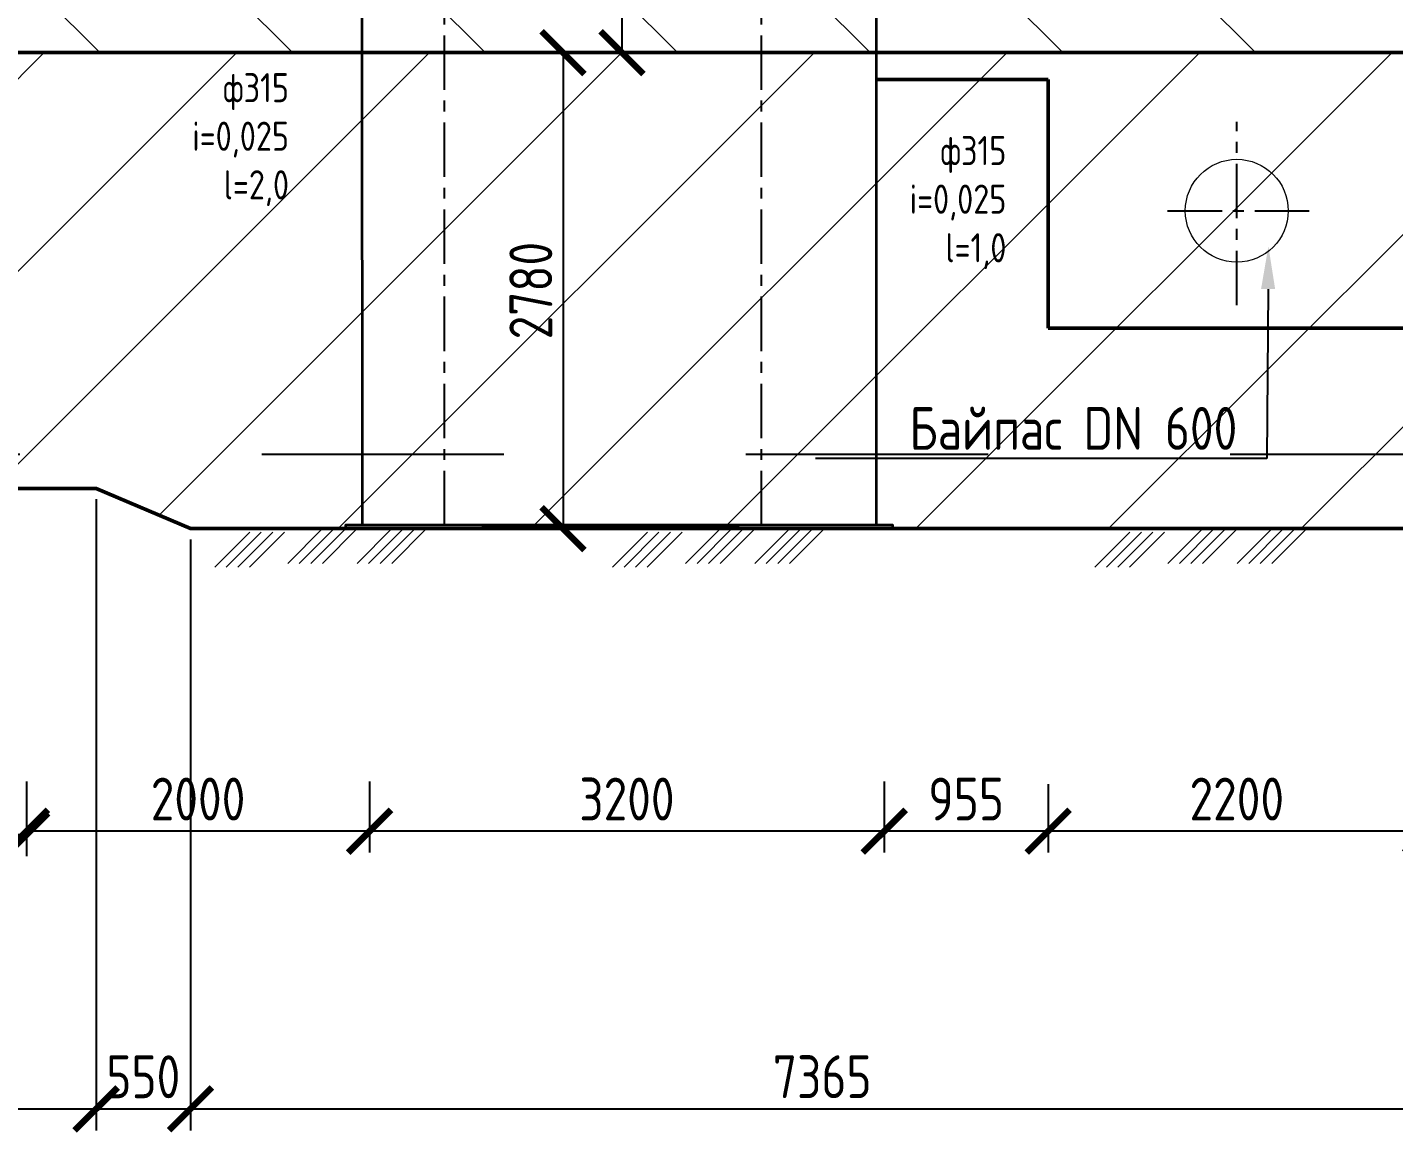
# Model space of a CAD drawing. Header units: millimetres. Extents: x 24859265 to 26550985, y 32092698 to 33532929.
# Drawn here: x 26167931 to 26175895, y 33018749 to 33025197 of the extents above; entities that cross this region are included whole.
import ezdxf
from ezdxf import colors
from ezdxf.entities.mleader import LeaderData, LeaderLine
from ezdxf.math import Vec2, Vec3

# ---------------------------------------------------------------- set-up
doc = ezdxf.new("R2010")
doc.units = ezdxf.units.MM
doc.linetypes.add('осевая', pattern=[50.8, 31.75, -6.35, 6.35, -6.35])
doc.linetypes.add('Штриховая', pattern=[2822.222233, 1411.111116, -1411.111116])
doc.layers.add('Выноски', color=7, linetype='Continuous')
doc.layers.add('Труба профиль', color=7, linetype='Continuous', lineweight=50)
doc.styles.add('ARTEM GOST', font='GOST_0.TTF')
doc.styles.add('GOST 2.304', font='GOST_0.TTF')
doc.styles.get("Standard").update_dxf_attribs({"font": 'arial.ttf'})
doc.dimstyles.new('ISO-25', dxfattribs={"dimtxt": 2.5, "dimasz": 2.5, "dimexe": 1.25, "dimexo": 0.625, "dimtad": 1, "dimtxsty": 'Standard', "dimcen": 2.5, "dimadec": 0, "dimazin": 0, "dimtfac": 1, "dimtmove": 0, "dimatfit": 3, "dimfxl": 1, "dimarcsym": 0})

# ---------------------------------------------------------------- blocks, each defined once
blk = doc.blocks.new('_ArchTick')
at = {"color": 0, "linetype": 'ByBlock', "const_width": 0.15}
blk.add_lwpolyline([(-0.5, -0.5), (0.5, 0.5)], dxfattribs=at)
blk = doc.blocks.new('*D499')
at = {"color": 0, "lineweight": -2, "transparency": 16777216}
for p, q in [((26169925.9, 33020797.8), (26169925.9, 33020383)), ((26172925.9, 33020797.8), (26172925.9, 33020383)), ((26172925.9, 33020508), (26169925.9, 33020508))]:
    blk.add_line(p, q, dxfattribs=at)
at = {"color": 0, "lineweight": -2, "transparency": 16777216, "xscale": 250, "yscale": 250, "zscale": 250, "rotation": 180}
blk.add_blockref('_ArchTick', (26169925.9, 33020508), dxfattribs=at)
at = {"color": 0, "lineweight": -2, "transparency": 16777216, "xscale": 250, "yscale": 250, "zscale": 250}
blk.add_blockref('_ArchTick', (26172925.9, 33020508), dxfattribs=at)
at = {"color": 0, "transparency": 16777216, "insert": (26171425.9, 33020695.5), "char_height": 250, "attachment_point": 5, "style": 'GOST 2.304'}
blk.add_mtext('3200', dxfattribs=at)
blk = doc.blocks.new('*D500')
at = {"color": 0, "lineweight": -2, "transparency": 16777216}
for p, q in [((26167925.9, 33020797.8), (26167925.9, 33020383)), ((26169925.9, 33020797.8), (26169925.9, 33020383)), ((26169925.9, 33020508), (26167925.9, 33020508))]:
    blk.add_line(p, q, dxfattribs=at)
at = {"color": 0, "lineweight": -2, "transparency": 16777216, "xscale": 250, "yscale": 250, "zscale": 250, "rotation": 180}
blk.add_blockref('_ArchTick', (26167925.9, 33020508), dxfattribs=at)
at = {"color": 0, "lineweight": -2, "transparency": 16777216, "xscale": 250, "yscale": 250, "zscale": 250}
blk.add_blockref('_ArchTick', (26169925.9, 33020508), dxfattribs=at)
at = {"color": 0, "transparency": 16777216, "insert": (26168925.9, 33020695.5), "char_height": 250, "attachment_point": 5, "style": 'GOST 2.304'}
blk.add_mtext('2000', dxfattribs=at)
blk = doc.blocks.new('*D501')
at = {"color": 0, "lineweight": -2, "transparency": 16777216}
for p, q in [((26173880.9, 33020782.8), (26173880.9, 33020383)), ((26176080.9, 33020797.8), (26176080.9, 33020383)), ((26176080.9, 33020508), (26173880.9, 33020508))]:
    blk.add_line(p, q, dxfattribs=at)
at = {"color": 0, "lineweight": -2, "transparency": 16777216, "xscale": 250, "yscale": 250, "zscale": 250, "rotation": 180}
blk.add_blockref('_ArchTick', (26173880.9, 33020508), dxfattribs=at)
at = {"color": 0, "lineweight": -2, "transparency": 16777216, "xscale": 250, "yscale": 250, "zscale": 250}
blk.add_blockref('_ArchTick', (26176080.9, 33020508), dxfattribs=at)
at = {"color": 0, "transparency": 16777216, "insert": (26174980.9, 33020695.5), "char_height": 250, "attachment_point": 5, "style": 'GOST 2.304'}
blk.add_mtext('2200', dxfattribs=at)
blk = doc.blocks.new('*D502')
at = {"color": 0, "lineweight": -2, "transparency": 16777216}
for p, q in [((26172925.9, 33020782.8), (26172925.9, 33020383)), ((26173880.9, 33020758), (26173880.9, 33020383)), ((26173880.9, 33020508), (26172925.9, 33020508))]:
    blk.add_line(p, q, dxfattribs=at)
at = {"color": 0, "lineweight": -2, "transparency": 16777216, "xscale": 250, "yscale": 250, "zscale": 250, "rotation": 180}
blk.add_blockref('_ArchTick', (26172925.9, 33020508), dxfattribs=at)
at = {"color": 0, "lineweight": -2, "transparency": 16777216, "xscale": 250, "yscale": 250, "zscale": 250}
blk.add_blockref('_ArchTick', (26173880.9, 33020508), dxfattribs=at)
at = {"color": 0, "transparency": 16777216, "insert": (26173403.4, 33020695.5), "char_height": 250, "attachment_point": 5, "style": 'GOST 2.304'}
blk.add_mtext('955', dxfattribs=at)
blk = doc.blocks.new('*D505')
at = {"color": 0, "lineweight": -2, "transparency": 16777216}
for p, q in [((26167925.9, 33020782.8), (26167925.9, 33020362.7)), ((26159916, 33020762.5), (26159916, 33020362.7)), ((26167925.9, 33020487.7), (26159916, 33020487.7))]:
    blk.add_line(p, q, dxfattribs=at)
at = {"color": 0, "lineweight": -2, "transparency": 16777216, "xscale": 250, "yscale": 250, "zscale": 250, "rotation": 180}
blk.add_blockref('_ArchTick', (26159916, 33020487.7), dxfattribs=at)
at = {"color": 0, "lineweight": -2, "transparency": 16777216, "xscale": 250, "yscale": 250, "zscale": 250}
blk.add_blockref('_ArchTick', (26167925.9, 33020487.7), dxfattribs=at)
at = {"color": 0, "transparency": 16777216, "insert": (26163920.9, 33020675.2), "char_height": 250, "attachment_point": 5, "style": 'GOST 2.304'}
blk.add_mtext('8000', dxfattribs=at)
blk = doc.blocks.new('*D509')
at = {"color": 0, "lineweight": -2, "transparency": 16777216}
for p, q in [((26170990.8, 33025049.5), (26170928.3, 33025049.5)), ((26171053.3, 33025049.5), (26171053.3, 33022273)), ((26170990.8, 33022273), (26170928.3, 33022273))]:
    blk.add_line(p, q, dxfattribs=at)
at = {"color": 0, "lineweight": -2, "transparency": 16777216, "xscale": 250, "yscale": 250, "zscale": 250}
for p, rotation in [((26171053.3, 33025049.5), 90), ((26171053.3, 33022273), 270)]:
    blk.add_blockref('_ArchTick', p, dxfattribs=dict(at, rotation=rotation))
at = {"color": 0, "transparency": 16777216, "insert": (26170865.8, 33023661.3), "char_height": 250, "attachment_point": 5, "rotation": 90, "style": 'GOST 2.304'}
blk.add_mtext('2780', dxfattribs=at)
blk = doc.blocks.new('*D512')
at = {"color": 0, "lineweight": -2, "transparency": 16777216}
for p, q in [((26147219.5, 33022445), (26147219.5, 33018762.6)), ((26168331.8, 33022445), (26168331.8, 33018762.6)), ((26147219.5, 33018887.6), (26168331.8, 33018887.6))]:
    blk.add_line(p, q, dxfattribs=at)
at = {"color": 0, "lineweight": -2, "transparency": 16777216, "xscale": 250, "yscale": 250, "zscale": 250, "rotation": 180}
blk.add_blockref('_ArchTick', (26147219.5, 33018887.6), dxfattribs=at)
at = {"color": 0, "lineweight": -2, "transparency": 16777216, "xscale": 250, "yscale": 250, "zscale": 250}
blk.add_blockref('_ArchTick', (26168331.8, 33018887.6), dxfattribs=at)
at = {"color": 0, "transparency": 16777216, "insert": (26157775.6, 33019075.1), "char_height": 250, "attachment_point": 5, "style": 'GOST 2.304'}
blk.add_mtext('21112', dxfattribs=at)
blk = doc.blocks.new('*D514')
at = {"color": 0, "lineweight": -2, "transparency": 16777216}
for p, q in [((26168331.8, 33022445), (26168331.8, 33018763)), ((26168881.8, 33022210.5), (26168881.8, 33018763)), ((26168331.8, 33018888), (26168881.8, 33018888))]:
    blk.add_line(p, q, dxfattribs=at)
at = {"color": 0, "lineweight": -2, "transparency": 16777216, "xscale": 250, "yscale": 250, "zscale": 250, "rotation": 180}
blk.add_blockref('_ArchTick', (26168331.8, 33018888), dxfattribs=at)
at = {"color": 0, "lineweight": -2, "transparency": 16777216, "xscale": 250, "yscale": 250, "zscale": 250}
blk.add_blockref('_ArchTick', (26168881.8, 33018888), dxfattribs=at)
at = {"color": 0, "transparency": 16777216, "insert": (26168606.8, 33019075.5), "char_height": 250, "attachment_point": 5, "style": 'GOST 2.304'}
blk.add_mtext('550', dxfattribs=at)
blk = doc.blocks.new('*D515')
at = {"color": 0, "lineweight": -2, "transparency": 16777216}
for p, q in [((26168881.8, 33022210.5), (26168881.8, 33018763.4)), ((26176247.2, 33022210.5), (26176247.2, 33018763.4)), ((26168881.8, 33018888.4), (26176247.2, 33018888.4))]:
    blk.add_line(p, q, dxfattribs=at)
at = {"color": 0, "lineweight": -2, "transparency": 16777216, "xscale": 250, "yscale": 250, "zscale": 250, "rotation": 180}
blk.add_blockref('_ArchTick', (26168881.8, 33018888.4), dxfattribs=at)
at = {"color": 0, "lineweight": -2, "transparency": 16777216, "xscale": 250, "yscale": 250, "zscale": 250}
blk.add_blockref('_ArchTick', (26176247.2, 33018888.4), dxfattribs=at)
at = {"color": 0, "transparency": 16777216, "insert": (26172564.5, 33019075.9), "char_height": 250, "attachment_point": 5, "style": 'GOST 2.304'}
blk.add_mtext('7365', dxfattribs=at)
blk = doc.blocks.new('*D549')
at = {"color": 0, "lineweight": -2, "transparency": 16777216}
for p, q in [((26171344.8, 33028174.6), (26171271.7, 33028174.6)), ((26171396.7, 33028174.6), (26171396.7, 33025049.5)), ((26171344.8, 33025049.5), (26171271.7, 33025049.5))]:
    blk.add_line(p, q, dxfattribs=at)
at = {"color": 0, "lineweight": -2, "transparency": 16777216, "xscale": 250, "yscale": 250, "zscale": 250}
for p, rotation in [((26171396.7, 33028174.6), 90), ((26171396.7, 33025049.5), 270)]:
    blk.add_blockref('_ArchTick', p, dxfattribs=dict(at, rotation=rotation))
at = {"color": 0, "transparency": 16777216, "insert": (26171209.2, 33026612.1), "char_height": 250, "attachment_point": 5, "rotation": 90, "style": 'GOST 2.304'}
blk.add_mtext('3125', dxfattribs=at)

msp = doc.modelspace()

# ---------------------------------------------------------------- hatches: boundary and pattern name
at = {"layer": 'Труба профиль', "lineweight": 9}
h = msp.add_hatch(dxfattribs=at)
h.set_pattern_fill('ANSI31', color=1, scale=250, angle=90)
h.set_pattern_definition([(135, (-60535.3, 21290.74), (-561.266008, -561.266008), [])])
edge = h.paths.add_edge_path()
edge.add_spline(control_points=[(26179752.5572, 33025307.9954), (26179752.5572, 33025307.9954), (26176345.244, 33027689.7545), (26170055.9833, 33028716.4982), (26167418.0139, 33027515.2035), (26167155.3326, 33027324.1403)], knot_values=[0, 0, 0, 0, 1010.236813984, 2020.473627967, 2984.688206104, 2984.688206104, 2984.688206104, 2984.688206104], degree=3, periodic=0)
edge.add_line((26167142.3967, 33027315.2303), (26152848.2648, 33027307.1792))
edge.add_line((26152848.2648, 33027307.1792), (26145085.1973, 33026958.0895))
edge.add_line((26145085.1973, 33026958.0895), (26144298.3665, 33026746.9256))
edge.add_line((26144298.3665, 33026746.9256), (26142896.8142, 33025049.5338))
edge.add_line((26142896.8142, 33025049.5338), (26180517.7754, 33025049.5338))
edge.add_line((26180517.7754, 33025049.5338), (26180517.7754, 33025307.9954))
edge.add_line((26180517.7754, 33025307.9954), (26179752.5572, 33025307.9954))
h = msp.add_hatch(dxfattribs=at)
h.set_pattern_fill('ANSI31', color=1, scale=250)
h.set_pattern_definition([(45, (-132126.2, 5417.06), (-561.266008, 561.266008), [])])
h.paths.add_polyline_path([(26180517.7754, 33023641.3543), (26180317.7754, 33023691.3543), (26180717.7754, 33023791.3543), (26180517.7754, 33023841.3543), (26180517.7754, 33025049.5338), (26141075.2067, 33025049.5338), (26141075.2068, 33023841.3543), (26141275.2068, 33023791.3543), (26140875.2068, 33023691.3543), (26141075.2068, 33023641.3543), (26141075.2068, 33022407.4895), (26142024.0537, 33022407.4895), (26142521.7826, 33020512.6816), (26146721.7826, 33020512.6816), (26147219.5115, 33022507.4895), (26168331.7528, 33022507.4895), (26168881.7549, 33022272.9899), (26176247.1956, 33022272.9899), (26177302.7409, 33023341.5781), (26180517.7754, 33023341.5781)])

# ---------------------------------------------------------------- linework, layer by layer
at = {"color": 1, "linetype": 'осевая', "lineweight": 25, "ltscale": 10}
for p, q in [((26170362.5475, 33022292.9753), (26170363.7644, 33028479.8861)), ((26172210.341, 33022292.9766), (26172210.3578, 33028483.5488)), ((26172881.0198, 33025050.2056), (26175834.9383, 33025050.0749)), ((26174980.9269, 33023576.3196), (26174980.9269, 33024646.1361)), ((26174577.4597, 33024127.2414), (26175403.176, 33024127.2414))]:
    msp.add_line(p, q, dxfattribs=at)
at = {"lineweight": 35}
for p, q in [((26169880.5874, 33027983.5754), (26169881.7549, 33022292.9749)), ((26172880.7616, 33022292.9771), (26172881.2946, 33027984.1383)), ((26170580.6166, 33022292.9899), (26172080.6166, 33022292.9899))]:
    msp.add_line(p, q, dxfattribs=at)
at = {"color": 4, "linetype": 'Штриховая'}
msp.add_line((26141075.2068, 33022707.4895), (26180517.7754, 33022707.4895), dxfattribs=at)
at = {"lineweight": 20}
for p, q in [((26169023.3933, 33022048.4408), (26169226.8735, 33022251.921)), ((26169090.7453, 33022048.4408), (26169294.2255, 33022251.921)), ((26169158.0972, 33022048.4408), (26169361.5774, 33022251.921)), ((26169225.4493, 33022048.4408), (26169428.9295, 33022251.921)), ((26169448.5737, 33022069.5096), (26169652.0539, 33022272.9899)), ((26169515.9257, 33022069.5096), (26169719.4059, 33022272.9899)), ((26169583.2776, 33022069.5096), (26169786.7578, 33022272.9899)), ((26169650.6297, 33022069.5096), (26169854.1099, 33022272.9899)), ((26169852.6853, 33022069.5096), (26170056.1655, 33022272.9899)), ((26169920.0372, 33022069.5096), (26170123.5174, 33022272.9899)), ((26169987.3892, 33022069.5096), (26170190.8694, 33022272.9899)), ((26170054.7413, 33022069.5096), (26170258.2215, 33022272.9899)), ((26171341.862, 33022048.4408), (26171545.3422, 33022251.921)), ((26171409.214, 33022048.4408), (26171612.6942, 33022251.921)), ((26171476.5659, 33022048.4408), (26171680.0461, 33022251.921)), ((26171543.918, 33022048.4408), (26171747.3982, 33022251.921)), ((26171767.0424, 33022069.5096), (26171970.5226, 33022272.9899)), ((26171834.3944, 33022069.5096), (26172037.8746, 33022272.9899)), ((26171901.7463, 33022069.5096), (26172105.2265, 33022272.9899)), ((26171969.0984, 33022069.5096), (26172172.5786, 33022272.9899)), ((26172171.154, 33022069.5096), (26172374.6342, 33022272.9899)), ((26172238.5059, 33022069.5096), (26172441.9861, 33022272.9899)), ((26172305.8579, 33022069.5096), (26172509.3381, 33022272.9899)), ((26172373.21, 33022069.5096), (26172576.6902, 33022272.9899)), ((26174153.6913, 33022048.4408), (26174357.1715, 33022251.921)), ((26174221.0433, 33022048.4408), (26174424.5235, 33022251.921)), ((26174288.3952, 33022048.4408), (26174491.8754, 33022251.921)), ((26174355.7473, 33022048.4408), (26174559.2275, 33022251.921)), ((26174578.8717, 33022069.5096), (26174782.3519, 33022272.9899)), ((26174646.2237, 33022069.5096), (26174849.7039, 33022272.9899)), ((26174713.5756, 33022069.5096), (26174917.0558, 33022272.9899)), ((26174780.9277, 33022069.5096), (26174984.4079, 33022272.9899)), ((26174982.9832, 33022069.5096), (26175186.4635, 33022272.9899)), ((26175050.3352, 33022069.5096), (26175253.8154, 33022272.9899)), ((26175117.6871, 33022069.5096), (26175321.1674, 33022272.9899)), ((26175185.0392, 33022069.5096), (26175388.5195, 33022272.9899))]:
    msp.add_line(p, q, dxfattribs=at)
at = {"lineweight": 35}
msp.add_lwpolyline([(26169785.878, 33022272.9899), (26172976.8467, 33022272.9899), (26172976.8467, 33022292.9771), (26169785.878, 33022292.9749)], close=True, dxfattribs=at)
at = {"lineweight": 20}
msp.add_circle((26174980.9269, 33024127.2414), 300, dxfattribs=at)
at = {"layer": 'Труба профиль', "color": 1}
for p, q in [((26141075.2067, 33025049.5338), (26180517.7754, 33025049.5338)), ((26168881.7549, 33022272.9899), (26168331.7528, 33022507.4895))]:
    msp.add_line(p, q, dxfattribs=at)
at = {"layer": 'Труба профиль'}
for p, q in [((26173880.9269, 33024892.5864), (26172881.0051, 33024892.5864)), ((26173880.9269, 33024892.5864), (26173880.9269, 33023441.5781)), ((26173880.9269, 33023441.5781), (26176080.9269, 33023441.5781))]:
    msp.add_line(p, q, dxfattribs=at)
at = {"layer": 'Труба профиль', "color": 1}
for points in [[(26141075.2068, 33022407.4895), (26142024.0537, 33022407.4895), (26142521.7826, 33020512.6816), (26146721.7826, 33020512.6816), (26147219.5115, 33022507.4895), (26168331.7528, 33022507.4895), (26168881.7549, 33022272.9899), (26176247.1956, 33022272.9899), (26177302.7409, 33023341.5781), (26180517.7754, 33023341.5781)], [(26173880.4866, 33022272.9899), (26176247.1956, 33022272.9899), (26177302.7409, 33023341.5781)]]:
    msp.add_lwpolyline(points, dxfattribs=at)

# ---------------------------------------------------------------- texts
at = {"lineweight": 20, "char_height": 170, "attachment_point": 3, "style": 'ARTEM GOST'}
for s, insert, width in [('ф315\\Pi=0,025\\Pl=2,0', (26169456.2134, 33024930.2519), 1188.886255), ('ф315\\Pi=0,025\\Pl=1,0', (26173638.0391, 33024563.2777), 1585.180995)]:
    msp.add_mtext(s, dxfattribs=dict(at, insert=insert, width=width))

# ---------------------------------------------------------------- dimensions: what is measured, and where the dimension line sits
at = {"color": 1}
dim = msp.add_linear_dim(base=(26171396.7465, 33025049.5338), p1=(26171407.2722, 33028174.6448), p2=(26171407.2722, 33025049.5338), angle=90, dimstyle='ISO-25', override={"dimscale": 100, "dimdec": 0, "dimtxsty": 'GOST 2.304', "dimblk1": 'ArchTick', "dimblk2": 'ArchTick', "dimsah": 1}, dxfattribs=at)
dim.commit()
dim.dimension.update_dxf_attribs({"geometry": '*D549', "text_midpoint": (26171209.2465, 33026612.0893)})
dim = msp.add_linear_dim(base=(26171053.3217, 33022272.9899), p1=(26171053.3217, 33025049.5338), p2=(26171053.3217, 33022272.9899), angle=90, text='2780', dimstyle='ISO-25', override={"dimscale": 100, "dimdec": 0, "dimtxsty": 'GOST 2.304', "dimblk1": 'ArchTick', "dimblk2": 'ArchTick', "dimsah": 1}, dxfattribs=at)
dim.commit()
dim.dimension.update_dxf_attribs({"geometry": '*D509', "text_midpoint": (26170865.8217, 33023661.2618)})
for base, p1, p2, picture, middle in [((26168331.7528, 33018887.6097), (26147219.5115, 33022507.4895), (26168331.7528, 33022507.4895), '*D512', (26157775.6321, 33019075.1097)), ((26168881.7549, 33018888.0263), (26168331.7528, 33022507.4895), (26168881.7549, 33022272.9899), '*D514', (26168606.7539, 33019075.5263)), ((26176247.1956, 33018888.443), (26168881.7549, 33022272.9899), (26176247.1956, 33022272.9899), '*D515', (26172564.4753, 33019075.943))]:
    dim = msp.add_linear_dim(base=base, p1=p1, p2=p2, dimstyle='ISO-25', override={"dimscale": 100, "dimdec": 0, "dimtxsty": 'GOST 2.304', "dimblk1": 'ArchTick', "dimblk2": 'ArchTick', "dimsah": 1}, dxfattribs=at)
    dim.commit()
    dim.dimension.update_dxf_attribs({"geometry": picture, "text_midpoint": middle})
for base, p1, p2, text, picture, middle in [((26159916.0141, 33020487.6546), (26167925.8857, 33020845.3308), (26159916.0141, 33020824.9744), '8000', '*D505', (26163920.9499, 33020675.1546)), ((26169925.8625, 33020508.011), (26172925.8625, 33020860.3308), (26169925.8625, 33020860.3308), '3200', '*D499', (26171425.8625, 33020695.511))]:
    dim = msp.add_linear_dim(base=base, p1=p1, p2=p2, angle=180, text=text, dimstyle='ISO-25', override={"dimscale": 100, "dimdec": 0, "dimlfac": 1, "dimtxsty": 'GOST 2.304', "dimblk1": 'ArchTick', "dimblk2": 'ArchTick', "dimsah": 1})
    dim.commit()
    dim.dimension.update_dxf_attribs({"geometry": picture, "text_midpoint": middle})
for base, p1, p2, picture, middle in [((26167925.8857, 33020508.011), (26169925.8625, 33020860.3308), (26167925.8857, 33020860.3308), '*D500', (26168925.8741, 33020695.511)), ((26172925.8625, 33020508.011), (26173880.9269, 33020820.511), (26172925.8625, 33020845.3308), '*D502', (26173403.3947, 33020695.511)), ((26173880.9269, 33020508.011), (26176080.9269, 33020860.3308), (26173880.9269, 33020845.3308), '*D501', (26174980.9269, 33020695.511))]:
    dim = msp.add_linear_dim(base=base, p1=p1, p2=p2, angle=180, dimstyle='ISO-25', override={"dimscale": 100, "dimdec": 0, "dimlfac": 1, "dimtxsty": 'GOST 2.304', "dimblk1": 'ArchTick', "dimblk2": 'ArchTick', "dimsah": 1})
    dim.commit()
    dim.dimension.update_dxf_attribs({"geometry": picture, "text_midpoint": middle})

# ---------------------------------------------------------------- leaders
at = {"layer": 'Выноски', "color": 0, "lineweight": -2}
ml = msp.add_multileader_mtext('Standard', dxfattribs=at)
ml.set_content('{\\C0;Байпас DN 600}', color=5, style='GOST 2.304')
ml.set_leader_properties(lineweight=-3)
ml.build(insert=Vec2(0, 0))
ml.multileader.update_dxf_attribs({"text_left_attachment_type": 6, "text_right_attachment_type": 6, "dogleg_length": 1, "arrow_head_size": 250, "scale": 100})
ctx = ml.context
ctx.base_point, ctx.scale, ctx.char_height, ctx.arrow_head_size, ctx.landing_gap_size, ctx.plane_origin = Vec3(26172919.6759, 33022682.6328), 100, 250, 250, 180, Vec3(26130636.628, 33002025.5047)
ctx.left_attachment, ctx.right_attachment, ctx.text_align_type = 6, 6, 1
notes = []
notes.append((ctx, [(1, (1, 1, 0), (26175156.9669, 33022682.6328), (-1, 0), 19.9696, [(1, [(26175165.1428, 33023920.2521)], 0, [])])]))
ctx.mtext.insert, ctx.mtext.alignment, ctx.mtext.flow_direction = Vec3(26174028.3367, 33022982.6328), 2, 5
for ctx, leaders in notes:
    for number, flags, end, landing, length, lines in leaders:
        leader = LeaderData()
        leader.index, (leader.has_last_leader_line, leader.has_dogleg_vector, leader.attachment_direction) = number, flags
        leader.last_leader_point, leader.dogleg_vector, leader.dogleg_length = Vec3(end), Vec3(landing), length
        for number, points, colour, breaks in lines:
            line = LeaderLine()
            line.index, line.vertices, line.color, line.breaks = number, Vec3.list(points), colors.encode_raw_color(colour), breaks
            leader.lines.append(line)
        ctx.leaders.append(leader)

doc.saveas('drawing.dxf')
